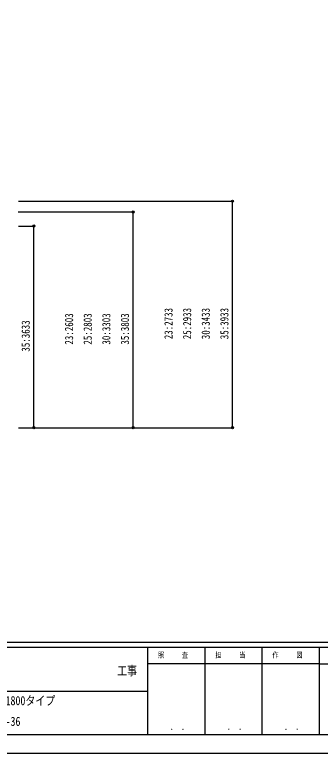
# Model space of a CAD drawing. Units: millimetres, scale not verified. Extents: x -12615 to 12615, y -8910 to 8910.
# Drawn here: x 2280 to 5970, y -8910 to 0 of the extents above; entities that cross this region are included whole.
import ezdxf
from ezdxf.enums import TextEntityAlignment as Align

# ---------------------------------------------------------------- set-up
doc = ezdxf.new("R2010")
doc.units = ezdxf.units.MM
doc.header["$LTSCALE"] = 40
for name, color, linetype in [('0-2_USER1', 3, 'Continuous'), ('0-6_YKK_D', 6, 'Continuous'), ('0-7_YKK_ZWAK', 7, 'Continuous')]:
    doc.layers.add(name, color=color, linetype=linetype)
doc.styles.add('ＭＳ ゴシック', font='')
doc.styles.get('ＭＳ ゴシック').set_extended_font_data('MS Gothic')

msp = doc.modelspace()

# ---------------------------------------------------------------- linework, layer by layer
at = {"layer": '0-6_YKK_D'}
for p, q in [((2324.14, -2249.07), (4911.29, -2249.07)), ((4910.29, -4982.18), (4910.29, -2249.07)), ((2322.14, -2379.18), (3710.29, -2379.18)), ((3709.29, -4982.18), (3709.29, -2379.18)), ((2324.14, -2549.18), (2511.29, -2549.18)), ((2510.29, -4982.18), (2510.29, -2549.18)), ((2324.14, -4982.18), (2511.29, -4982.18)), ((2324.14, -4982.18), (4911.29, -4982.18)), ((2324.14, -4982.18), (3710.29, -4982.18))]:
    msp.add_line(p, q, dxfattribs=at)
for centre in [(4910.29, -2249.07), (3709.29, -2379.18), (2510.29, -2549.18), (2510.29, -4982.18), (3709.29, -4982.18), (4910.29, -4982.18)]:
    msp.add_circle(centre, 12.75, dxfattribs=at)
at = {"layer": '0-7_YKK_ZWAK'}
for p, q in [((11685.06, -7575), (-11714.94, -7575)), ((3885.06, -7635), (-14.94, -7635)), ((4575.06, -7635), (4575.06, -8685)), ((5265.06, -7635), (5265.06, -8685)), ((5955.06, -7635), (5955.06, -8685)), ((6555.06, -7635), (5955.06, -7635)), ((5955.06, -7830), (3885.06, -7830)), ((5955.06, -7830), (6555.06, -7830)), ((-14.94, -8160), (3885.06, -8160)), ((-14.94, -8685), (3885.06, -8685)), ((3885.06, -8685), (5955.06, -8685)), ((5955.06, -8685), (6555.06, -8685))]:
    msp.add_line(p, q, dxfattribs=at)
msp.add_lwpolyline([(-12615, -8910), (12615, -8910), (12615, 8910), (-12615, 8910)], close=True, dxfattribs=at)
msp.add_lwpolyline([(5955.06, -7635), (3885.06, -7635), (3885.06, -8685)], dxfattribs=at)

# ---------------------------------------------------------------- texts
at = {"layer": '0-2_USER1', "style": 'ＭＳ ゴシック', "width": 0.8}
for s, p in [('カーポート ジーポートPro PV 1800タイプ\u3000', (489.47, -8363.23)), ('1台用 単体 柱6本仕様 姿図 60-36', (489.47, -8613.23))]:
    msp.add_text(s, height=110, dxfattribs=at).set_placement(p, align=Align.BOTTOM_LEFT)
at = {"layer": '0-6_YKK_D', "style": 'ＭＳ ゴシック', "width": 0.8}
for s, p in [('23:2733', (4215.29, -3914.43)), ('25:2933', (4440.29, -3914.43)), ('30:3433', (4665.29, -3914.43)), ('35:3933', (4890.29, -3914.43)), ('23:2603', (3014.29, -3979.48)), ('25:2803', (3239.29, -3979.48)), ('30:3303', (3464.29, -3979.48)), ('35:3803', (3689.29, -3979.48)), ('35:3633', (2490.29, -4064.48))]:
    msp.add_text(s, height=98.97, rotation=90, dxfattribs=at).set_placement(p, align=Align.BOTTOM_LEFT)
at = {"layer": '0-7_YKK_ZWAK', "style": 'ＭＳ ゴシック', "width": 0.8}
for s, height, p in [('照     査', 65.98, (4009.26, -7777.5)), ('担     当', 65.98, (4701.66, -7777.5)), ('作     図', 65.98, (5391.66, -7777.5)), ('工事', 110, (3517, -8002.39)), ('． ．', 77.75, (4155, -8653.06)), ('． ．', 77.75, (4845, -8653.06)), ('． ．', 77.75, (5535, -8653.06))]:
    msp.add_text(s, height=height, dxfattribs=at).set_placement(p, align=Align.BOTTOM_LEFT)

doc.saveas('drawing.dxf')
